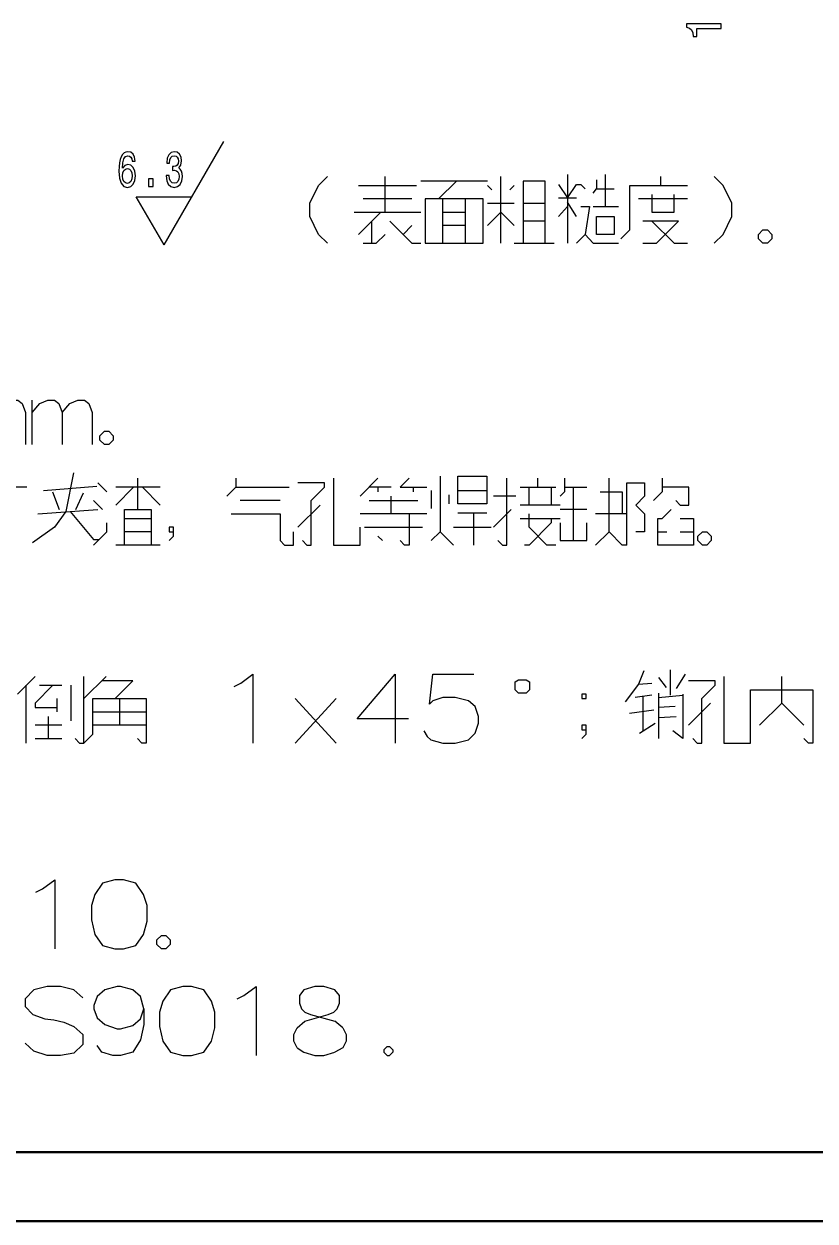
# Model space of a CAD drawing. Extents: x 0 to 1189, y 0 to 841.
# Drawn here: x 174.8 to 289.7, y -0.1 to 173.7 of the extents above; entities that cross this region are included whole.
import ezdxf

# ---------------------------------------------------------------- set-up
doc = ezdxf.new("R2010")
doc.units = 0

msp = doc.modelspace()

# ---------------------------------------------------------------- linework, layer by layer
at = {"color": 7, "lineweight": 25}
for p, q in [((195.18, 141.6), (203.84, 156.6)), ((195.18, 141.6), (191.14, 148.6)), ((191.14, 148.6), (199.22, 148.6))]:
    msp.add_line(p, q, dxfattribs=at)
at = {"color": 7, "lineweight": 50}
for p, q in [((1178.93, 9.9), (29.93, 9.9)), ((1188.93, -0.1), (-0.07, -0.1))]:
    msp.add_line(p, q, dxfattribs=at)
at = {"color": 7, "lineweight": 25}
for points in [[(276.05, 173.02), (276.05, 173.68), (271.01, 173.68), (271.01, 173.19), (271.45, 173.06), (271.75, 172.8), (271.92, 172.4), (271.98, 171.85), (272.49, 171.85), (272.49, 173.02)], [(190.98, 153.75), (190.89, 154.33), (190.67, 154.77), (190.34, 155.04), (189.91, 155.13), (189.62, 155.08), (189.37, 154.95), (189.15, 154.72), (188.96, 154.4), (188.81, 154.01), (188.71, 153.53), (188.64, 152.96), (188.62, 152.32), (188.7, 151.29), (188.94, 150.55), (189.32, 150.1), (189.85, 149.95), (190.33, 150.08), (190.69, 150.42), (190.93, 150.95), (191.01, 151.63), (190.93, 152.32), (190.7, 152.84), (190.35, 153.17), (189.92, 153.29), (189.46, 153.14), (189.11, 152.73), (189.18, 153.53), (189.34, 154.1), (189.58, 154.43), (189.91, 154.55), (190.16, 154.49), (190.34, 154.34), (190.47, 154.09), (190.53, 153.75)], [(195.47, 151.67), (195.47, 151.62), (195.55, 150.92), (195.78, 150.41), (196.14, 150.07), (196.62, 149.95), (197.13, 150.07), (197.51, 150.39), (197.76, 150.9), (197.84, 151.54), (197.81, 151.97), (197.7, 152.32), (197.52, 152.58), (197.29, 152.78), (197.6, 153.17), (197.72, 153.79), (197.64, 154.35), (197.43, 154.77), (197.09, 155.04), (196.62, 155.13), (196.18, 155.02), (195.84, 154.7), (195.62, 154.2), (195.55, 153.53), (195.55, 153.48), (195.98, 153.48), (196.02, 153.94), (196.15, 154.27), (196.36, 154.47), (196.64, 154.54), (196.9, 154.48), (197.08, 154.33), (197.2, 154.09), (197.24, 153.76), (197.2, 153.4), (197.08, 153.17), (196.87, 153.02), (196.6, 152.98), (196.4, 152.99), (196.4, 152.42), (196.64, 152.43), (196.95, 152.37), (197.18, 152.19), (197.32, 151.91), (197.37, 151.54), (197.32, 151.13), (197.17, 150.82), (196.95, 150.62), (196.65, 150.56), (196.34, 150.63), (196.11, 150.85), (195.97, 151.19), (195.92, 151.67)], [(190.53, 151.62), (190.48, 151.17), (190.34, 150.82), (190.12, 150.59), (189.85, 150.52), (189.56, 150.59), (189.34, 150.82), (189.2, 151.16), (189.15, 151.62), (189.2, 152.06), (189.34, 152.4), (189.56, 152.62), (189.87, 152.7), (190.13, 152.62), (190.34, 152.41), (190.48, 152.07)], [(192.92, 150.1), (193.59, 150.1), (193.59, 151.17), (192.92, 151.17)], [(233.08, 148.29), (233.08, 141.84), (241.47, 141.84), (241.47, 148.29)], [(257.92, 145.71), (260.5, 145.71), (260.5, 143.13), (257.92, 143.13)], [(281.47, 142.48), (281.47, 143.13), (282.11, 143.77), (282.76, 143.77), (283.4, 143.13), (283.4, 142.48), (282.76, 141.84), (282.11, 141.84)], [(185.86, 113.26), (185.86, 113.91), (186.5, 114.55), (187.15, 114.55), (187.79, 113.91), (187.79, 113.26), (187.15, 112.62), (186.5, 112.62)], [(237.82, 108.04), (242.02, 108.04), (242.02, 104.01), (237.82, 104.01)], [(272.66, 98.68), (272.66, 99.33), (273.31, 99.97), (273.95, 99.97), (274.6, 99.33), (274.6, 98.68), (273.95, 98.04), (273.31, 98.04)], [(246.61, 76.54), (246.12, 77.03), (246.12, 78.16), (246.61, 78.48), (247.74, 78.48), (248.22, 78.16), (248.22, 77.03), (247.74, 76.54)], [(256.45, 75.74), (256.45, 76.38), (255.8, 76.38), (255.8, 75.74)], [(188.01, 49.42), (186.23, 48.93), (185.11, 47.32), (184.62, 45.71), (184.62, 43.61), (185.11, 41.51), (186.23, 39.9), (188.01, 39.42), (189.3, 39.42), (191.07, 39.9), (192.2, 41.51), (192.69, 43.45), (192.69, 45.71), (192.2, 47.32), (191.07, 48.93), (189.3, 49.42)], [(194.14, 40.06), (194.14, 40.71), (194.78, 41.35), (195.43, 41.35), (196.07, 40.71), (196.07, 40.06), (195.43, 39.42), (194.78, 39.42)], [(197.88, 33.93), (196.11, 33.45), (194.98, 31.83), (194.49, 30.22), (194.49, 28.13), (194.98, 26.03), (196.11, 24.42), (197.88, 23.93), (199.17, 23.93), (200.95, 24.42), (202.07, 26.03), (202.56, 27.96), (202.56, 30.22), (202.07, 31.83), (200.95, 33.45), (199.17, 33.93)]]:
    msp.add_lwpolyline(points, close=True, dxfattribs=at)
for points in [[(218.89, 141.84), (217.6, 143.13), (216.31, 145.71), (216.31, 147.64), (217.6, 150.22), (218.89, 151.51)], [(227.28, 146.35), (227.28, 151.51)], [(244.05, 141.84), (244.05, 151.51)], [(253.73, 151.84), (253.73, 141.84)], [(259.21, 151.84), (259.21, 147.16)], [(267.28, 150.22), (267.28, 151.51)], [(275.02, 141.84), (276.31, 143.13), (277.6, 145.71), (277.6, 147.64), (276.31, 150.22), (275.02, 151.51)], [(223.4, 150.22), (231.79, 150.22)], [(242.11, 150.87), (232.44, 150.87)], [(235.02, 148.29), (237.6, 150.87)], [(242.76, 149.58), (242.11, 150.22)], [(245.34, 149.58), (245.98, 150.22)], [(250.5, 141.84), (250.5, 150.87), (247.28, 150.87), (247.28, 141.84)], [(252.44, 150.39), (253.73, 148.45), (255.02, 150.39), (255.66, 150.39), (256.31, 149.74)], [(257.44, 149.1), (257.92, 149.74)], [(257.92, 151.03), (257.92, 149.74), (260.5, 149.74)], [(261.47, 142.48), (262.76, 143.77), (262.76, 150.22), (271.15, 150.22)], [(231.15, 148.29), (224.05, 148.29)], [(235.66, 141.84), (235.66, 148.29)], [(238.89, 148.29), (238.89, 141.84)], [(252.44, 148.45), (253.73, 148.45), (255.02, 148.45)], [(255.02, 145.71), (253.73, 147.8)], [(271.15, 148.29), (264.05, 148.29)], [(265.98, 148.93), (265.98, 146.35), (269.21, 146.35), (269.21, 148.93)], [(222.76, 146.35), (232.44, 146.35)], [(226.63, 146.35), (223.4, 143.13)], [(235.66, 146.35), (238.89, 146.35)], [(242.11, 147.64), (245.98, 147.64)], [(245.98, 144.42), (244.05, 146.35), (242.11, 144.42)], [(247.28, 147.64), (250.5, 147.64)], [(252.44, 145.71), (253.73, 147.16)], [(255.66, 147.16), (256.95, 147.16), (256.31, 143.13), (257.44, 141.84), (261.15, 141.84)], [(257.44, 147.16), (261.15, 147.16)], [(225.34, 141.84), (225.34, 145.06)], [(227.92, 145.06), (231.15, 141.84), (232.44, 141.84)], [(231.15, 144.42), (229.86, 143.13)], [(238.89, 144.42), (235.66, 144.42)], [(250.5, 145.06), (247.28, 145.06)], [(264.69, 141.84), (266.63, 141.84), (269.86, 145.06), (264.69, 145.06)], [(265.98, 145.06), (269.21, 141.84), (271.15, 141.84)], [(224.05, 141.84), (225.98, 141.84), (227.28, 143.13)], [(256.31, 143.13), (255.02, 141.84)], [(245.98, 141.84), (251.79, 141.84)], [(166.34, 117.29), (167.47, 118.59), (168.6, 119.07), (169.57, 119.07), (170.21, 118.59), (170.69, 117.29), (171.82, 118.59), (172.95, 119.07), (173.92, 119.07), (174.57, 118.59), (175.05, 117.29)], [(176.02, 112.62), (176.02, 119.07)], [(176.02, 117.29), (177.15, 118.59), (178.28, 119.07), (179.24, 119.07), (179.89, 118.59), (180.37, 117.29), (181.5, 118.59), (182.63, 119.07), (183.6, 119.07), (184.24, 118.59), (184.73, 117.29)], [(175.05, 117.29), (175.05, 112.62)], [(180.37, 117.29), (180.37, 112.62)], [(184.73, 117.29), (184.73, 112.62)], [(182.02, 108.52), (180.89, 102.88), (179.28, 100.62), (176.05, 98.36)], [(235.24, 108.04), (235.24, 99.97), (237.18, 98.04)], [(175.24, 106.43), (165.57, 106.43)], [(177.66, 105.94), (185.4, 106.59)], [(186.86, 105.78), (185.57, 107.07)], [(188.15, 103.84), (190.73, 106.43)], [(194.6, 106.43), (188.15, 106.43)], [(191.37, 103.2), (191.37, 107.72)], [(192.02, 106.43), (194.6, 103.84)], [(205.57, 106.43), (204.28, 105.13)], [(205.57, 107.72), (205.57, 106.43), (213.31, 106.43)], [(215.24, 98.68), (215.89, 98.04), (216.53, 98.04), (216.53, 104.49), (218.47, 106.43), (218.47, 107.07), (214.6, 107.07)], [(219.76, 107.72), (219.76, 98.04), (223.63, 98.04), (223.63, 100.62)], [(226.21, 107.72), (223.63, 105.13)], [(228.15, 106.43), (224.92, 106.43)], [(226.21, 106.43), (226.21, 105.78)], [(230.73, 107.72), (229.44, 106.43), (233.31, 106.43)], [(231.37, 105.78), (231.37, 106.43)], [(243.63, 98.68), (244.28, 98.04), (244.92, 98.04), (244.92, 107.72)], [(246.86, 106.43), (252.02, 106.43)], [(248.15, 103.84), (248.15, 106.43)], [(249.44, 106.43), (249.44, 107.72)], [(251.37, 106.43), (251.37, 103.84)], [(253.31, 107.72), (253.31, 105.78), (252.66, 105.13)], [(253.31, 106.43), (256.53, 106.43)], [(254.6, 98.68), (254.6, 106.43)], [(262.34, 98.04), (261.69, 98.04), (259.76, 99.97), (259.76, 107.72)], [(262.34, 98.04), (262.34, 107.07), (264.92, 107.07), (264.92, 105.13), (263.63, 103.84), (264.92, 102.55), (264.92, 99.97), (263.63, 99.97)], [(267.5, 107.72), (267.5, 105.78), (266.21, 104.49)], [(269.44, 104.49), (270.08, 103.84), (271.37, 103.84), (271.37, 106.43), (267.5, 106.43)], [(178.95, 105.78), (179.92, 103.2)], [(182.34, 103.2), (183.47, 105.62)], [(186.21, 103.2), (184.92, 104.49)], [(212.02, 104.49), (206.21, 104.49)], [(224.92, 104.49), (232.02, 104.49)], [(228.15, 102.55), (228.15, 105.13)], [(233.95, 105.94), (233.95, 103.36)], [(236.53, 105.3), (236.53, 104.01)], [(237.82, 105.94), (242.02, 105.94)], [(246.21, 105.13), (242.99, 105.13)], [(258.47, 105.78), (261.69, 105.78), (261.69, 102.55)], [(176.86, 102.55), (185.57, 103.2)], [(181.53, 102.88), (184.92, 98.84), (185.73, 98.84)], [(189.44, 98.04), (189.44, 103.2), (193.31, 103.2), (193.31, 98.04)], [(204.92, 102.55), (212.02, 102.55), (212.02, 98.68), (212.66, 98.04), (213.95, 98.04), (213.95, 99.97)], [(217.82, 103.84), (214.6, 100.62)], [(233.31, 102.55), (223.63, 102.55)], [(230.73, 102.55), (230.73, 98.04), (230.08, 98.04), (229.44, 98.68)], [(237.82, 102.72), (242.02, 102.72)], [(240.08, 102.72), (240.08, 98.04)], [(245.57, 103.2), (242.99, 100.62)], [(252.66, 103.84), (246.86, 103.84)], [(252.02, 98.04), (250.73, 98.04), (248.15, 100.62), (248.15, 102.55)], [(256.53, 103.2), (252.66, 103.2)], [(262.34, 102.55), (257.82, 102.55)], [(270.08, 101.91), (272.02, 101.91), (272.02, 98.04), (266.86, 98.04), (266.86, 101.91), (267.5, 101.91), (268.79, 103.2)], [(184.92, 98.04), (186.86, 99.97), (186.86, 101.26)], [(189.44, 101.91), (193.31, 101.91)], [(246.86, 101.91), (252.66, 101.91)], [(251.37, 101.91), (251.37, 101.26), (248.15, 98.04), (247.5, 98.04)], [(252.66, 101.26), (252.66, 98.68), (256.53, 98.68), (256.53, 101.26)], [(193.31, 99.97), (189.44, 99.97)], [(195.89, 98.68), (196.53, 99.33), (196.53, 100.62), (195.89, 100.62), (195.89, 99.97), (196.53, 99.97)], [(224.28, 100.62), (232.66, 100.62)], [(226.86, 98.68), (226.21, 99.33)], [(235.24, 99.97), (233.95, 98.68)], [(237.18, 100.62), (242.66, 100.62)], [(259.76, 99.97), (257.82, 98.04)], [(266.86, 99.97), (268.15, 99.97)], [(270.08, 99.97), (272.02, 99.97)], [(194.6, 98.04), (188.15, 98.04)], [(173.87, 76.38), (176.45, 78.96)], [(182.25, 69.93), (182.9, 69.29), (183.54, 69.29), (183.54, 78.96)], [(186.77, 78.96), (183.54, 75.74)], [(188.06, 75.74), (190.64, 78.32), (186.12, 78.32)], [(206.29, 78), (208.06, 79.29), (208.06, 69.29)], [(230.64, 72.83), (223.22, 72.83), (228.7, 79.29), (228.7, 74.45), (228.7, 69.29)], [(232.9, 71.06), (233.38, 70.25), (233.87, 69.77), (235.64, 69.29), (237.41, 69.29), (239.35, 69.77), (240.32, 70.74), (240.8, 72.19), (240.8, 73.16), (240.32, 74.61), (239.35, 75.41), (237.41, 75.9), (235.64, 75.9), (234.19, 75.41), (233.7, 74.93), (234.19, 79.29), (240.16, 79.29)], [(264.83, 79.77), (264.03, 77.83)], [(266.93, 78.8), (268.06, 77.35)], [(268.7, 76.22), (268.7, 79.93)], [(270.8, 79.29), (269.51, 77.19)], [(271.93, 69.93), (272.58, 69.29), (273.22, 69.29), (273.22, 75.74), (275.16, 77.67), (275.16, 78.32), (271.29, 78.32)], [(276.45, 78.96), (276.45, 69.29), (280.32, 69.29), (280.32, 71.87)], [(288.06, 71.87), (284.83, 75.09), (284.83, 78.96)], [(175.16, 69.29), (175.16, 77.67)], [(179.03, 77.67), (176.45, 75.09), (176.45, 74.45), (179.67, 74.45)], [(177.09, 77.67), (180.32, 77.67)], [(181.61, 77.67), (181.61, 72.51)], [(205.32, 77.51), (206.29, 78)], [(264.03, 77.83), (262.09, 75.25)], [(264.03, 77.83), (265.96, 78)], [(266.93, 76.54), (266.93, 69.93)], [(280.32, 69.29), (280.32, 77.03), (289.35, 77.03), (289.35, 69.29), (288.7, 69.29), (288.06, 69.93)], [(179.67, 73.8), (179.67, 75.74)], [(183.54, 69.29), (184.83, 70.58), (184.83, 75.74), (192.58, 75.74), (192.58, 69.29), (191.93, 69.29), (191.29, 69.93)], [(188.7, 75.74), (188.7, 71.87)], [(220.16, 69.29), (214.19, 75.74)], [(214.19, 69.29), (220.16, 75.74)], [(265.96, 76.22), (263.54, 75.9)], [(264.67, 76.06), (264.67, 71.06)], [(266.93, 75.9), (270.48, 76.22)], [(270.48, 76.38), (270.48, 69.93)], [(274.51, 75.09), (271.29, 71.87)], [(284.83, 75.09), (281.61, 71.87)], [(178.38, 69.93), (178.38, 73.16)], [(184.83, 73.8), (192.58, 73.8)], [(262.74, 73.64), (266.29, 74.12)], [(269.35, 74.61), (266.93, 74.45)], [(266.93, 73), (269.51, 73.16)], [(180.32, 71.87), (176.45, 71.87)], [(192.58, 71.87), (184.83, 71.87)], [(255.8, 69.93), (256.45, 70.58), (256.45, 71.87), (255.8, 71.87), (255.8, 71.22), (256.45, 71.22)], [(264.19, 70.74), (266.45, 72.19)], [(176.45, 69.93), (180.32, 69.93)], [(270.48, 69.93), (269.03, 71.06)], [(177.52, 48.13), (179.3, 49.42), (179.3, 39.42)], [(176.56, 47.64), (177.52, 48.13)], [(183.36, 32.32), (182.07, 33.45), (180.14, 33.93), (178.2, 33.93), (176.27, 33.45), (174.98, 32.16), (174.98, 31.03), (176.11, 29.9)], [(192.24, 30.71), (191.75, 32.48), (190.62, 33.45), (188.85, 33.93), (188.36, 33.93), (186.59, 33.45), (185.46, 32.48), (184.98, 31.19), (184.98, 30.71), (185.46, 29.42), (186.59, 28.45), (188.36, 27.8), (188.85, 27.8), (190.62, 28.29), (191.75, 29.25), (192.24, 30.71), (192.24, 28.45), (191.75, 26.19), (190.62, 24.42), (188.85, 23.93), (187.72, 23.93), (186.11, 24.42), (185.46, 25.38)], [(206.75, 32.64), (208.53, 33.93), (208.53, 23.93)], [(214.49, 25.06), (214.01, 26.03), (214.01, 27), (214.49, 27.96), (215.62, 28.93), (219.01, 29.9), (219.82, 30.22), (220.3, 30.71), (220.62, 31.51), (220.62, 32.64), (219.98, 33.45)], [(215.46, 33.45), (214.82, 32.64), (214.82, 31.51), (215.14, 30.71), (215.62, 30.22), (216.43, 29.9), (219.98, 28.93)], [(219.98, 33.45), (218.36, 33.93), (217.07, 33.93), (215.46, 33.45)], [(205.78, 32.16), (206.75, 32.64)], [(176.11, 29.9), (177.88, 29.25)], [(177.88, 29.25), (179.17, 29.09)], [(179.17, 29.09), (180.62, 28.77)], [(180.62, 28.77), (182.07, 28.13), (183.36, 27)], [(221.11, 27.96), (219.98, 28.93)], [(221.11, 27.96), (221.59, 27), (221.59, 26.03), (221.11, 25.06), (219.98, 24.42)], [(183.36, 27), (183.36, 25.54)], [(182.07, 24.25), (180.14, 23.93), (178.2, 23.93), (176.27, 24.58), (174.98, 25.71)], [(183.36, 25.54), (182.07, 24.25)], [(214.49, 25.06), (215.46, 24.42), (217.07, 23.93), (218.36, 23.93), (219.98, 24.42)], [(227.56, 25.22), (227.07, 24.74)], [(227.07, 24.74), (227.07, 24.42)], [(227.07, 24.42), (227.56, 23.93)], [(227.56, 25.22), (227.88, 25.22)], [(228.36, 24.74), (227.88, 25.22)], [(227.88, 23.93), (228.36, 24.42)], [(228.36, 24.74), (228.36, 24.42)], [(227.56, 23.93), (227.88, 23.93)]]:
    msp.add_lwpolyline(points, dxfattribs=at)

doc.saveas('drawing.dxf')
